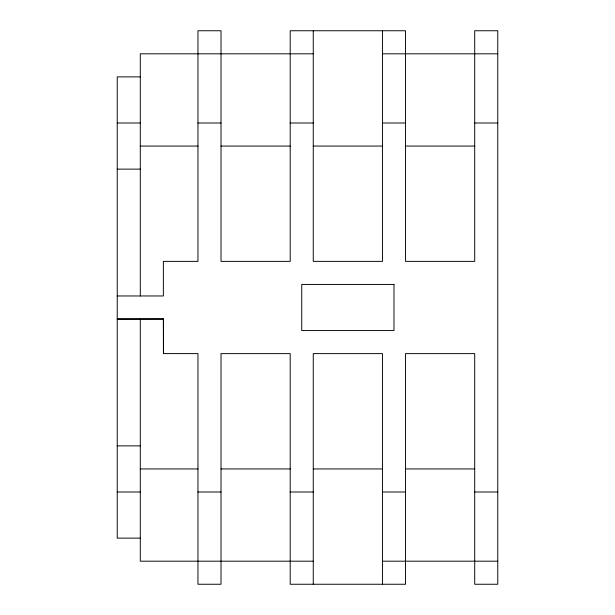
<?xml version="1.0" encoding="UTF-8"?>
<svg xmlns="http://www.w3.org/2000/svg" width="615" height="615" viewBox="0 0 615 615"><rect width="100%" height="100%" fill="white"/><g stroke="black" fill="none" stroke-linecap="round" stroke-linejoin="round"><path stroke-width="0.92" d="M163.444 319L117.234 319.031L163.444 319L163.444 353.594L197.953 353.625L197.953 584.25L221.016 584.25L221.016 353.625L290.203 353.625L290.203 584.25L405.516 584.25L405.516 353.625L474.703 353.625L474.703 584.25L497.766 584.25L497.766 30.75L474.703 30.75L474.703 261.375L405.516 261.375L405.516 30.75L290.203 30.75L290.203 261.375L221.016 261.375L221.016 30.75L197.953 30.75L197.953 261.375L163.359 261.375L163.359 295.969L117.234 295.969M313.266 53.812L140.297 53.812L140.297 295.969M382.453 53.812L497.766 53.812M140.297 76.875L117.234 76.875L117.234 538.125L140.297 538.125M117.234 123L140.297 123M197.953 123L221.016 123M290.203 123L313.266 123M382.453 123L405.516 123M474.703 123L497.766 123M140.297 146.062L197.953 146.062M221.016 146.062L290.203 146.062M313.266 146.062L382.453 146.062M405.516 146.062L474.703 146.062M117.234 169.125L140.297 169.125M117.234 445.875L140.297 445.875M140.297 468.938L197.953 468.938M221.016 468.938L290.203 468.938M313.266 468.938L382.453 468.938M405.516 468.938L474.703 468.938M117.234 492L140.297 492M197.953 492L221.016 492M290.203 492L313.266 492M382.453 492L405.516 492M474.703 492L497.766 492M313.266 561.188L140.297 561.188L140.297 319.031M382.453 561.188L497.766 561.188M163.359 319L163.444 353.594M382.453 30.75L382.453 261.375L313.266 261.375L313.266 30.75M382.453 584.25L382.453 353.625L313.266 353.625L313.266 584.25M393.984 284.438L301.734 284.438L301.734 330.562L393.984 330.562L393.984 284.438"/></g></svg>
